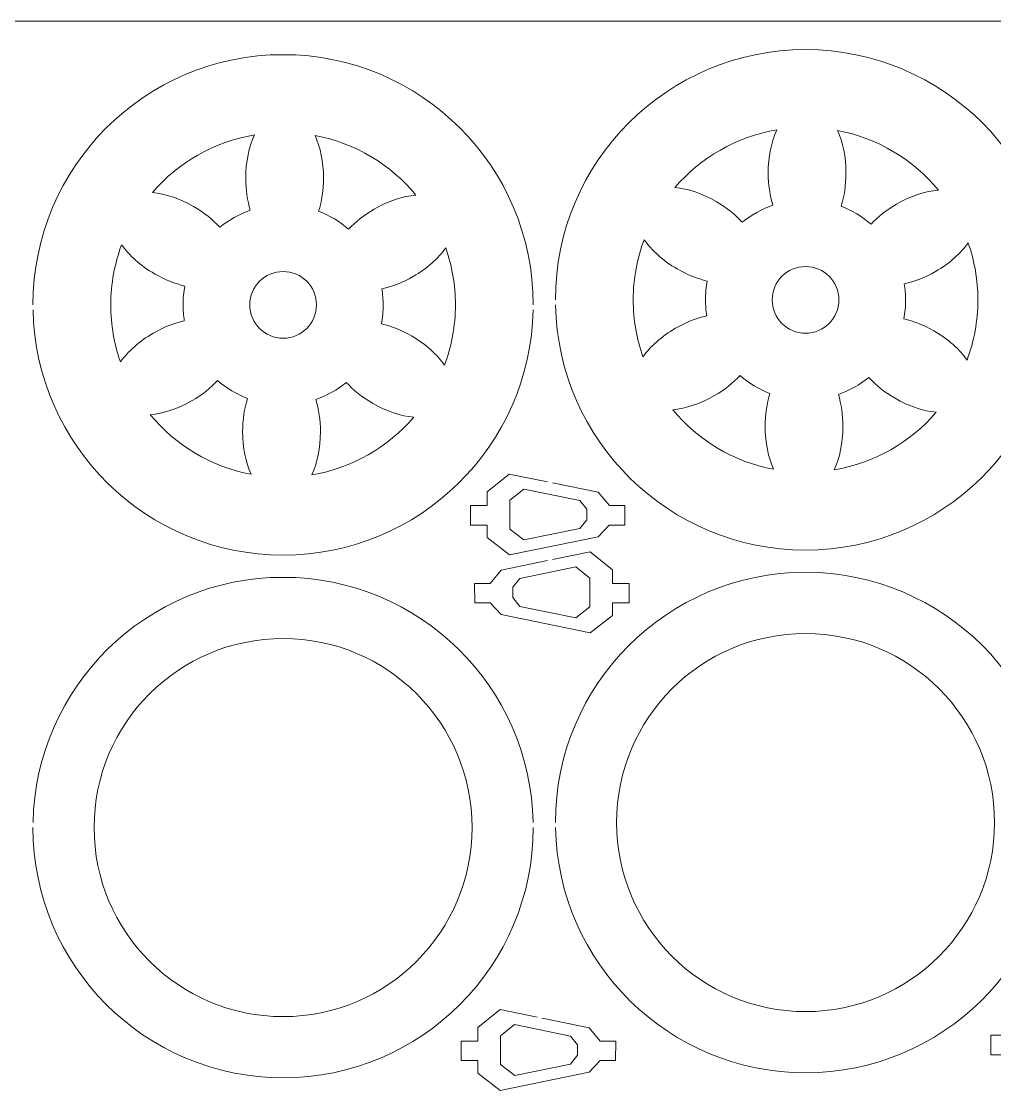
# Model space of a CAD drawing. Header units: centimetres. Extents: x -36.3 to 43.7, y -27.7 to 32.3.
# Drawn here: x -6.25 to 2.5, y 22.75 to 32.33 of the extents above; entities that cross this region are included whole.
import ezdxf

# ---------------------------------------------------------------- set-up
doc = ezdxf.new("R2010")
doc.units = ezdxf.units.CM
doc.header["$MEASUREMENT"] = 0
doc.layers.add('layer 1', color=7, linetype='Continuous')

msp = doc.modelspace()

# ---------------------------------------------------------------- linework, layer by layer
at = {"layer": 'layer 1', "color": 250, "lineweight": 20}
msp.add_lwpolyline([(-6.34629, 12.33283), (23.65371, 12.33283), (23.65371, 32.33283), (-6.34629, 32.33283), (-6.34629, 12.33283)], close=True, dxfattribs=at)
at = {"layer": 'layer 1', "color": 250, "lineweight": 9}
for points, knots in [([(-6.14629, 29.78282), (-6.14629, 31.02546), (-5.13893, 32.03282), (-3.89629, 32.03282), (-2.65365, 32.03282), (-1.64629, 31.02546), (-1.64629, 29.78282)], [0, 0, 0, 0, 0.5, 0.5, 0.5, 1, 1, 1, 1]), ([(-1.44673, 29.82782), (-1.44673, 31.07046), (-0.43937, 32.07782), (0.80327, 32.07782), (2.04591, 32.07782), (3.05327, 31.07046), (3.05327, 29.82782)], [0, 0, 0, 0, 0.5, 0.5, 0.5, 1, 1, 1, 1]), ([(-0.37184, 30.83854), (-0.25703, 30.82722), (-0.12756, 30.78533), (-0.00218, 30.71294), (0.09176, 30.6587), (0.172, 30.59392), (0.23462, 30.5254), (0.31534, 30.59129), (0.40773, 30.64339), (0.50818, 30.67826), (0.48193, 30.76459), (0.46702, 30.86319), (0.46702, 30.96792), (0.46702, 31.11524), (0.49649, 31.25045), (0.54561, 31.35638), (0.18089, 31.29534), (-0.14069, 31.10702), (-0.37184, 30.83854)], [0, 0, 0, 0, 0.1666667, 0.1666667, 0.1666667, 0.3333333, 0.3333333, 0.3333333, 0.5, 0.5, 0.5, 0.6666667, 0.6666667, 0.6666667, 0.8333333, 0.8333333, 0.8333333, 1, 1, 1, 1]), ([(1.09092, 31.35107), (1.13858, 31.24594), (1.16708, 31.11279), (1.16708, 30.96792), (1.16708, 30.85953), (1.15112, 30.7577), (1.12312, 30.66925), (1.22238, 30.6315), (1.31325, 30.57674), (1.3921, 30.50847), (1.45375, 30.57441), (1.53174, 30.63667), (1.6225, 30.68907), (1.75003, 30.7627), (1.88181, 30.80478), (1.99808, 30.81522), (1.77192, 31.08859), (1.45368, 31.28298), (1.09092, 31.35107)], [0, 0, 0, 0, 0.1666667, 0.1666667, 0.1666667, 0.3333333, 0.3333333, 0.3333333, 0.5, 0.5, 0.5, 0.6666667, 0.6666667, 0.6666667, 0.8333333, 0.8333333, 0.8333333, 1, 1, 1, 1]), ([(-5.0714, 30.79354), (-4.95659, 30.78222), (-4.82712, 30.74033), (-4.70174, 30.66794), (-4.6078, 30.6137), (-4.52756, 30.54892), (-4.46494, 30.4804), (-4.38422, 30.54629), (-4.29183, 30.59839), (-4.19138, 30.63326), (-4.21763, 30.71959), (-4.23254, 30.81819), (-4.23254, 30.92292), (-4.23254, 31.07024), (-4.20307, 31.20545), (-4.15395, 31.31138), (-4.51867, 31.25034), (-4.84025, 31.06202), (-5.0714, 30.79354)], [0, 0, 0, 0, 0.1666667, 0.1666667, 0.1666667, 0.3333333, 0.3333333, 0.3333333, 0.5, 0.5, 0.5, 0.6666667, 0.6666667, 0.6666667, 0.8333333, 0.8333333, 0.8333333, 1, 1, 1, 1]), ([(-3.60864, 31.30607), (-3.56098, 31.20094), (-3.53248, 31.06779), (-3.53248, 30.92292), (-3.53248, 30.81453), (-3.54844, 30.7127), (-3.57644, 30.62425), (-3.47718, 30.5865), (-3.38631, 30.53174), (-3.30746, 30.46347), (-3.24581, 30.52941), (-3.16782, 30.59167), (-3.07706, 30.64407), (-2.94953, 30.7177), (-2.81775, 30.75978), (-2.70148, 30.77022), (-2.92764, 31.04359), (-3.24588, 31.23798), (-3.60864, 31.30607)], [0, 0, 0, 0, 0.1666667, 0.1666667, 0.1666667, 0.3333333, 0.3333333, 0.3333333, 0.5, 0.5, 0.5, 0.6666667, 0.6666667, 0.6666667, 0.8333333, 0.8333333, 0.8333333, 1, 1, 1, 1]), ([(-5.35938, 29.27017), (-5.29216, 29.36406), (-5.19107, 29.45537), (-5.06555, 29.52784), (-4.97164, 29.58206), (-4.87544, 29.61915), (-4.78482, 29.63913), (-4.79233, 29.68592), (-4.79629, 29.73391), (-4.79629, 29.78282), (-4.79629, 29.84082), (-4.79074, 29.89752), (-4.78026, 29.95246), (-4.86817, 29.97288), (-4.96104, 30.00929), (-5.05177, 30.06167), (-5.17945, 30.13538), (-5.28187, 30.22859), (-5.34904, 30.32417), (-5.41188, 30.15563), (-5.44629, 29.97326), (-5.44629, 29.78282), (-5.44629, 29.60314), (-5.41561, 29.43065), (-5.35938, 29.27017)], [0, 0, 0, 0, 0.125, 0.125, 0.125, 0.25, 0.25, 0.25, 0.375, 0.375, 0.375, 0.5, 0.5, 0.5, 0.625, 0.625, 0.625, 0.75, 0.75, 0.75, 0.875, 0.875, 0.875, 1, 1, 1, 1]), ([(-2.4332, 30.29547), (-2.50042, 30.20158), (-2.60151, 30.11027), (-2.72703, 30.0378), (-2.82094, 29.98358), (-2.91714, 29.94649), (-3.00776, 29.92651), (-3.00025, 29.87972), (-2.99629, 29.83173), (-2.99629, 29.78282), (-2.99629, 29.72482), (-3.00184, 29.66812), (-3.01232, 29.61318), (-2.92441, 29.59276), (-2.83154, 29.55635), (-2.74081, 29.50397), (-2.61313, 29.43026), (-2.51071, 29.33705), (-2.44354, 29.24147), (-2.3807, 29.41001), (-2.34629, 29.59238), (-2.34629, 29.78282), (-2.34629, 29.9625), (-2.37697, 30.135), (-2.4332, 30.29547)], [0, 0, 0, 0, 0.125, 0.125, 0.125, 0.25, 0.25, 0.25, 0.375, 0.375, 0.375, 0.5, 0.5, 0.5, 0.625, 0.625, 0.625, 0.75, 0.75, 0.75, 0.875, 0.875, 0.875, 1, 1, 1, 1]), ([(-0.65982, 29.31517), (-0.5926, 29.40906), (-0.49151, 29.50037), (-0.36599, 29.57284), (-0.27208, 29.62706), (-0.17588, 29.66415), (-0.08526, 29.68413), (-0.09277, 29.73092), (-0.09673, 29.77891), (-0.09673, 29.82782), (-0.09673, 29.88582), (-0.09118, 29.94252), (-0.0807, 29.99746), (-0.16861, 30.01788), (-0.26148, 30.05429), (-0.35221, 30.10667), (-0.47989, 30.18038), (-0.58231, 30.27359), (-0.64948, 30.36917), (-0.71232, 30.20063), (-0.74673, 30.01826), (-0.74673, 29.82782), (-0.74673, 29.64814), (-0.71605, 29.47565), (-0.65982, 29.31517)], [0, 0, 0, 0, 0.125, 0.125, 0.125, 0.25, 0.25, 0.25, 0.375, 0.375, 0.375, 0.5, 0.5, 0.5, 0.625, 0.625, 0.625, 0.75, 0.75, 0.75, 0.875, 0.875, 0.875, 1, 1, 1, 1]), ([(2.26636, 30.34047), (2.19914, 30.24658), (2.09805, 30.15527), (1.97253, 30.0828), (1.87862, 30.02858), (1.78242, 29.99149), (1.6918, 29.97151), (1.69931, 29.92472), (1.70327, 29.87673), (1.70327, 29.82782), (1.70327, 29.76982), (1.69772, 29.71312), (1.68724, 29.65818), (1.77515, 29.63776), (1.86802, 29.60135), (1.95875, 29.54897), (2.08643, 29.47526), (2.18885, 29.38205), (2.25602, 29.28647), (2.31886, 29.45501), (2.35327, 29.63738), (2.35327, 29.82782), (2.35327, 30.0075), (2.32259, 30.18), (2.26636, 30.34047)], [0, 0, 0, 0, 0.125, 0.125, 0.125, 0.25, 0.25, 0.25, 0.375, 0.375, 0.375, 0.5, 0.5, 0.5, 0.625, 0.625, 0.625, 0.75, 0.75, 0.75, 0.875, 0.875, 0.875, 1, 1, 1, 1]), ([(-3.89629, 30.08282), (-3.7306, 30.08282), (-3.59629, 29.94851), (-3.59629, 29.78282), (-3.59629, 29.61713), (-3.7306, 29.48282), (-3.89629, 29.48282), (-4.06198, 29.48282), (-4.19629, 29.61713), (-4.19629, 29.78282), (-4.19629, 29.94851), (-4.06198, 30.08282), (-3.89629, 30.08282)], [0, 0, 0, 0, 0.25, 0.25, 0.25, 0.5, 0.5, 0.5, 0.75, 0.75, 0.75, 1, 1, 1, 1]), ([(0.80327, 30.12782), (0.96896, 30.12782), (1.10327, 29.99351), (1.10327, 29.82782), (1.10327, 29.66213), (0.96896, 29.52782), (0.80327, 29.52782), (0.63758, 29.52782), (0.50327, 29.66213), (0.50327, 29.82782), (0.50327, 29.99351), (0.63758, 30.12782), (0.80327, 30.12782)], [0, 0, 0, 0, 0.25, 0.25, 0.25, 0.5, 0.5, 0.5, 0.75, 0.75, 0.75, 1, 1, 1, 1]), ([(-1.64673, 29.73782), (-1.67069, 28.51595), (-2.66868, 27.53282), (-3.89629, 27.53282), (-5.1239, 27.53282), (-6.12189, 28.51595), (-6.14585, 29.73782)], [0, 0, 0, 0, 0.5, 0.5, 0.5, 1, 1, 1, 1]), ([(3.05283, 29.78282), (3.02887, 28.56095), (2.03088, 27.57782), (0.80327, 27.57782), (-0.42434, 27.57782), (-1.42233, 28.56095), (-1.44629, 29.78282)], [0, 0, 0, 0, 0.5, 0.5, 0.5, 1, 1, 1, 1]), ([(0.21444, 29.14717), (0.15279, 29.08123), (0.0748, 29.01897), (-0.01596, 28.96657), (-0.14349, 28.89294), (-0.27527, 28.85086), (-0.39154, 28.84042), (-0.16539, 28.56703), (0.15286, 28.37266), (0.51562, 28.30457), (0.46796, 28.40969), (0.43946, 28.54285), (0.43946, 28.68772), (0.43946, 28.79611), (0.45542, 28.89794), (0.48342, 28.98639), (0.38416, 29.02414), (0.29329, 29.07889), (0.21444, 29.14717)], [0, 0, 0, 0, 0.1666667, 0.1666667, 0.1666667, 0.3333333, 0.3333333, 0.3333333, 0.5, 0.5, 0.5, 0.6666667, 0.6666667, 0.6666667, 0.8333333, 0.8333333, 0.8333333, 1, 1, 1, 1]), ([(1.97838, 28.8171), (1.86357, 28.82842), (1.7341, 28.87031), (1.60872, 28.9427), (1.51478, 28.99694), (1.43454, 29.06172), (1.37192, 29.13024), (1.2912, 29.06435), (1.19881, 29.01225), (1.09836, 28.97738), (1.12461, 28.89105), (1.13952, 28.79245), (1.13952, 28.68772), (1.13952, 28.5404), (1.11005, 28.40519), (1.06093, 28.29926), (1.42565, 28.3603), (1.74723, 28.54862), (1.97838, 28.8171)], [0, 0, 0, 0, 0.1666667, 0.1666667, 0.1666667, 0.3333333, 0.3333333, 0.3333333, 0.5, 0.5, 0.5, 0.6666667, 0.6666667, 0.6666667, 0.8333333, 0.8333333, 0.8333333, 1, 1, 1, 1]), ([(-4.48512, 29.10217), (-4.54677, 29.03623), (-4.62476, 28.97397), (-4.71552, 28.92157), (-4.84305, 28.84794), (-4.97483, 28.80586), (-5.0911, 28.79542), (-4.86495, 28.52203), (-4.5467, 28.32766), (-4.18394, 28.25957), (-4.2316, 28.36469), (-4.2601, 28.49785), (-4.2601, 28.64272), (-4.2601, 28.75111), (-4.24414, 28.85294), (-4.21614, 28.94139), (-4.3154, 28.97914), (-4.40627, 29.03389), (-4.48512, 29.10217)], [0, 0, 0, 0, 0.1666667, 0.1666667, 0.1666667, 0.3333333, 0.3333333, 0.3333333, 0.5, 0.5, 0.5, 0.6666667, 0.6666667, 0.6666667, 0.8333333, 0.8333333, 0.8333333, 1, 1, 1, 1]), ([(-2.72118, 28.7721), (-2.83599, 28.78342), (-2.96546, 28.82531), (-3.09084, 28.8977), (-3.18478, 28.95194), (-3.26502, 29.01672), (-3.32764, 29.08524), (-3.40836, 29.01935), (-3.50075, 28.96725), (-3.6012, 28.93238), (-3.57495, 28.84605), (-3.56004, 28.74745), (-3.56004, 28.64272), (-3.56004, 28.4954), (-3.58951, 28.36019), (-3.63863, 28.25426), (-3.27391, 28.3153), (-2.95233, 28.50362), (-2.72118, 28.7721)], [0, 0, 0, 0, 0.1666667, 0.1666667, 0.1666667, 0.3333333, 0.3333333, 0.3333333, 0.5, 0.5, 0.5, 0.6666667, 0.6666667, 0.6666667, 0.8333333, 0.8333333, 0.8333333, 1, 1, 1, 1]), ([(-1.47159, 28.18201), (-1.47159, 28.18201), (-1.06157, 28.0979), (-1.06157, 28.0979), (-1.06157, 28.0979), (-0.96157, 27.97776), (-0.96157, 27.97776), (-0.96157, 27.97776), (-0.82161, 27.97742), (-0.82161, 27.97742), (-0.82161, 27.97742), (-0.82342, 27.80264), (-0.82342, 27.80264), (-0.82342, 27.80264), (-0.96338, 27.80264), (-0.96338, 27.80264), (-0.96338, 27.80264), (-1.06157, 27.69763), (-1.06157, 27.69763), (-1.06157, 27.69763), (-1.86035, 27.53421), (-1.86035, 27.53421), (-1.86035, 27.53421), (-2.06157, 27.6904), (-2.06157, 27.6904), (-2.06157, 27.6904), (-2.06157, 27.80242), (-2.06157, 27.80242), (-2.06157, 27.80242), (-2.21157, 27.80242), (-2.21157, 27.80242), (-2.21157, 27.80242), (-2.21157, 27.97742), (-2.21157, 27.97742), (-2.21157, 27.97742), (-2.06157, 27.97742), (-2.06157, 27.97742), (-2.06157, 27.97742), (-2.06157, 28.10166), (-2.06157, 28.10166), (-2.06157, 28.10166), (-1.86146, 28.26198), (-1.86146, 28.26198), (-1.86146, 28.26198), (-1.51659, 28.19124), (-1.51659, 28.19124)], [0, 0, 0, 0, 0.0666667, 0.0666667, 0.0666667, 0.1333333, 0.1333333, 0.1333333, 0.2, 0.2, 0.2, 0.2666667, 0.2666667, 0.2666667, 0.3333333, 0.3333333, 0.3333333, 0.4, 0.4, 0.4, 0.4666667, 0.4666667, 0.4666667, 0.5333333, 0.5333333, 0.5333333, 0.6, 0.6, 0.6, 0.6666667, 0.6666667, 0.6666667, 0.7333333, 0.7333333, 0.7333333, 0.8, 0.8, 0.8, 0.8666667, 0.8666667, 0.8666667, 0.9333333, 0.9333333, 0.9333333, 1, 1, 1, 1]), ([(-1.85779, 28.02624), (-1.85779, 28.02624), (-1.73182, 28.12716), (-1.73182, 28.12716), (-1.73182, 28.12716), (-1.2283, 28.02387), (-1.2283, 28.02387), (-1.2283, 28.02387), (-1.16535, 27.94523), (-1.16535, 27.94523), (-1.16535, 27.94523), (-1.16535, 27.85044), (-1.16535, 27.85044), (-1.16535, 27.85044), (-1.2283, 27.7719), (-1.2283, 27.7719), (-1.2283, 27.7719), (-1.73112, 27.66903), (-1.73112, 27.66903), (-1.73112, 27.66903), (-1.85779, 27.76735), (-1.85779, 27.76735), (-1.85779, 27.76735), (-1.85779, 28.02624), (-1.85779, 28.02624)], [0, 0, 0, 0, 0.125, 0.125, 0.125, 0.25, 0.25, 0.25, 0.375, 0.375, 0.375, 0.5, 0.5, 0.5, 0.625, 0.625, 0.625, 0.75, 0.75, 0.75, 0.875, 0.875, 0.875, 1, 1, 1, 1]), ([(-1.51659, 27.48331), (-1.51659, 27.48331), (-1.9341, 27.39767), (-1.9341, 27.39767), (-1.9341, 27.39767), (-2.0341, 27.27753), (-2.0341, 27.27753), (-2.0341, 27.27753), (-2.17406, 27.27719), (-2.17406, 27.27719), (-2.17406, 27.27719), (-2.17225, 27.10241), (-2.17225, 27.10241), (-2.17225, 27.10241), (-2.03229, 27.10241), (-2.03229, 27.10241), (-2.03229, 27.10241), (-1.9341, 26.9974), (-1.9341, 26.9974), (-1.9341, 26.9974), (-1.13532, 26.83398), (-1.13532, 26.83398), (-1.13532, 26.83398), (-0.9341, 26.99017), (-0.9341, 26.99017), (-0.9341, 26.99017), (-0.9341, 27.10219), (-0.9341, 27.10219), (-0.9341, 27.10219), (-0.7841, 27.10219), (-0.7841, 27.10219), (-0.7841, 27.10219), (-0.7841, 27.27719), (-0.7841, 27.27719), (-0.7841, 27.27719), (-0.9341, 27.27719), (-0.9341, 27.27719), (-0.9341, 27.27719), (-0.9341, 27.40143), (-0.9341, 27.40143), (-0.9341, 27.40143), (-1.13421, 27.56175), (-1.13421, 27.56175), (-1.13421, 27.56175), (-1.47159, 27.49254), (-1.47159, 27.49254)], [0, 0, 0, 0, 0.0666667, 0.0666667, 0.0666667, 0.1333333, 0.1333333, 0.1333333, 0.2, 0.2, 0.2, 0.2666667, 0.2666667, 0.2666667, 0.3333333, 0.3333333, 0.3333333, 0.4, 0.4, 0.4, 0.4666667, 0.4666667, 0.4666667, 0.5333333, 0.5333333, 0.5333333, 0.6, 0.6, 0.6, 0.6666667, 0.6666667, 0.6666667, 0.7333333, 0.7333333, 0.7333333, 0.8, 0.8, 0.8, 0.8666667, 0.8666667, 0.8666667, 0.9333333, 0.9333333, 0.9333333, 1, 1, 1, 1]), ([(-1.13788, 27.32601), (-1.13788, 27.32601), (-1.26385, 27.42693), (-1.26385, 27.42693), (-1.26385, 27.42693), (-1.76737, 27.32364), (-1.76737, 27.32364), (-1.76737, 27.32364), (-1.83032, 27.245), (-1.83032, 27.245), (-1.83032, 27.245), (-1.83032, 27.15021), (-1.83032, 27.15021), (-1.83032, 27.15021), (-1.76737, 27.07167), (-1.76737, 27.07167), (-1.76737, 27.07167), (-1.26455, 26.9688), (-1.26455, 26.9688), (-1.26455, 26.9688), (-1.13788, 27.06712), (-1.13788, 27.06712), (-1.13788, 27.06712), (-1.13788, 27.32601), (-1.13788, 27.32601)], [0, 0, 0, 0, 0.125, 0.125, 0.125, 0.25, 0.25, 0.25, 0.375, 0.375, 0.375, 0.5, 0.5, 0.5, 0.625, 0.625, 0.625, 0.75, 0.75, 0.75, 0.875, 0.875, 0.875, 1, 1, 1, 1]), ([(-6.14585, 25.12782), (-6.12189, 26.34969), (-5.1239, 27.33282), (-3.89629, 27.33282), (-2.66868, 27.33282), (-1.67069, 26.34969), (-1.64673, 25.12782)], [0, 0, 0, 0, 0.5, 0.5, 0.5, 1, 1, 1, 1]), ([(-1.44673, 25.12782), (-1.44673, 26.37046), (-0.43937, 27.37782), (0.80327, 27.37782), (2.04591, 27.37782), (3.05327, 26.37046), (3.05327, 25.12782)], [0, 0, 0, 0, 0.5, 0.5, 0.5, 1, 1, 1, 1]), ([(0.80327, 26.82782), (1.74215, 26.82782), (2.50327, 26.0667), (2.50327, 25.12782), (2.50327, 24.18894), (1.74215, 23.42782), (0.80327, 23.42782), (-0.13561, 23.42782), (-0.89673, 24.18894), (-0.89673, 25.12782), (-0.89673, 26.0667), (-0.13561, 26.82782), (0.80327, 26.82782)], [0, 0, 0, 0, 0.25, 0.25, 0.25, 0.5, 0.5, 0.5, 0.75, 0.75, 0.75, 1, 1, 1, 1]), ([(-3.89629, 26.78282), (-2.95741, 26.78282), (-2.19629, 26.0217), (-2.19629, 25.08282), (-2.19629, 24.14394), (-2.95741, 23.38282), (-3.89629, 23.38282), (-4.83517, 23.38282), (-5.59629, 24.14394), (-5.59629, 25.08282), (-5.59629, 26.0217), (-4.83517, 26.78282), (-3.89629, 26.78282)], [0, 0, 0, 0, 0.25, 0.25, 0.25, 0.5, 0.5, 0.5, 0.75, 0.75, 0.75, 1, 1, 1, 1]), ([(-1.64629, 25.08282), (-1.64629, 23.84018), (-2.65365, 22.83282), (-3.89629, 22.83282), (-5.13893, 22.83282), (-6.14629, 23.84018), (-6.14629, 25.08282)], [0, 0, 0, 0, 0.5, 0.5, 0.5, 1, 1, 1, 1]), ([(3.05283, 25.08282), (3.02887, 23.86095), (2.03088, 22.87782), (0.80327, 22.87782), (-0.42434, 22.87782), (-1.42233, 23.86095), (-1.44629, 25.08282)], [0, 0, 0, 0, 0.5, 0.5, 0.5, 1, 1, 1, 1]), ([(3.19633, 23.42175), (3.19633, 23.42175), (3.61885, 23.33508), (3.61885, 23.33508), (3.61885, 23.33508), (3.71885, 23.21494), (3.71885, 23.21494), (3.71885, 23.21494), (3.85881, 23.2146), (3.85881, 23.2146), (3.85881, 23.2146), (3.857, 23.03982), (3.857, 23.03982), (3.857, 23.03982), (3.71704, 23.03982), (3.71704, 23.03982), (3.71704, 23.03982), (3.61885, 22.93481), (3.61885, 22.93481), (3.61885, 22.93481), (2.82007, 22.77139), (2.82007, 22.77139), (2.82007, 22.77139), (2.61885, 22.92758), (2.61885, 22.92758), (2.61885, 22.92758), (2.61885, 23.0396), (2.61885, 23.0396), (2.61885, 23.0396), (2.46885, 23.0396), (2.46885, 23.0396), (2.46885, 23.0396), (2.46885, 23.2146), (2.46885, 23.2146), (2.46885, 23.2146), (2.61885, 23.2146), (2.61885, 23.2146), (2.61885, 23.2146), (2.61885, 23.33884), (2.61885, 23.33884), (2.61885, 23.33884), (2.81896, 23.49916), (2.81896, 23.49916), (2.81896, 23.49916), (3.15133, 23.43098), (3.15133, 23.43098)], [0, 0, 0, 0, 0.0666667, 0.0666667, 0.0666667, 0.1333333, 0.1333333, 0.1333333, 0.2, 0.2, 0.2, 0.2666667, 0.2666667, 0.2666667, 0.3333333, 0.3333333, 0.3333333, 0.4, 0.4, 0.4, 0.4666667, 0.4666667, 0.4666667, 0.5333333, 0.5333333, 0.5333333, 0.6, 0.6, 0.6, 0.6666667, 0.6666667, 0.6666667, 0.7333333, 0.7333333, 0.7333333, 0.8, 0.8, 0.8, 0.8666667, 0.8666667, 0.8666667, 0.9333333, 0.9333333, 0.9333333, 1, 1, 1, 1]), ([(-1.56617, 23.36883), (-1.56617, 23.36883), (-1.14365, 23.28216), (-1.14365, 23.28216), (-1.14365, 23.28216), (-1.04365, 23.16202), (-1.04365, 23.16202), (-1.04365, 23.16202), (-0.90369, 23.16168), (-0.90369, 23.16168), (-0.90369, 23.16168), (-0.9055, 22.9869), (-0.9055, 22.9869), (-0.9055, 22.9869), (-1.04546, 22.9869), (-1.04546, 22.9869), (-1.04546, 22.9869), (-1.14365, 22.88189), (-1.14365, 22.88189), (-1.14365, 22.88189), (-1.94243, 22.71847), (-1.94243, 22.71847), (-1.94243, 22.71847), (-2.14365, 22.87466), (-2.14365, 22.87466), (-2.14365, 22.87466), (-2.14365, 22.98668), (-2.14365, 22.98668), (-2.14365, 22.98668), (-2.29365, 22.98668), (-2.29365, 22.98668), (-2.29365, 22.98668), (-2.29365, 23.16168), (-2.29365, 23.16168), (-2.29365, 23.16168), (-2.14365, 23.16168), (-2.14365, 23.16168), (-2.14365, 23.16168), (-2.14365, 23.28592), (-2.14365, 23.28592), (-2.14365, 23.28592), (-1.94354, 23.44624), (-1.94354, 23.44624), (-1.94354, 23.44624), (-1.61117, 23.37806), (-1.61117, 23.37806)], [0, 0, 0, 0, 0.0666667, 0.0666667, 0.0666667, 0.1333333, 0.1333333, 0.1333333, 0.2, 0.2, 0.2, 0.2666667, 0.2666667, 0.2666667, 0.3333333, 0.3333333, 0.3333333, 0.4, 0.4, 0.4, 0.4666667, 0.4666667, 0.4666667, 0.5333333, 0.5333333, 0.5333333, 0.6, 0.6, 0.6, 0.6666667, 0.6666667, 0.6666667, 0.7333333, 0.7333333, 0.7333333, 0.8, 0.8, 0.8, 0.8666667, 0.8666667, 0.8666667, 0.9333333, 0.9333333, 0.9333333, 1, 1, 1, 1]), ([(-1.93987, 23.2105), (-1.93987, 23.2105), (-1.8139, 23.31142), (-1.8139, 23.31142), (-1.8139, 23.31142), (-1.31038, 23.20813), (-1.31038, 23.20813), (-1.31038, 23.20813), (-1.24743, 23.12949), (-1.24743, 23.12949), (-1.24743, 23.12949), (-1.24743, 23.0347), (-1.24743, 23.0347), (-1.24743, 23.0347), (-1.31038, 22.95616), (-1.31038, 22.95616), (-1.31038, 22.95616), (-1.8132, 22.85329), (-1.8132, 22.85329), (-1.8132, 22.85329), (-1.93987, 22.95161), (-1.93987, 22.95161), (-1.93987, 22.95161), (-1.93987, 23.2105), (-1.93987, 23.2105)], [0, 0, 0, 0, 0.125, 0.125, 0.125, 0.25, 0.25, 0.25, 0.375, 0.375, 0.375, 0.5, 0.5, 0.5, 0.625, 0.625, 0.625, 0.75, 0.75, 0.75, 0.875, 0.875, 0.875, 1, 1, 1, 1])]:
    msp.add_open_spline(points, degree=3, knots=knots, dxfattribs=at)

doc.saveas('drawing.dxf')
